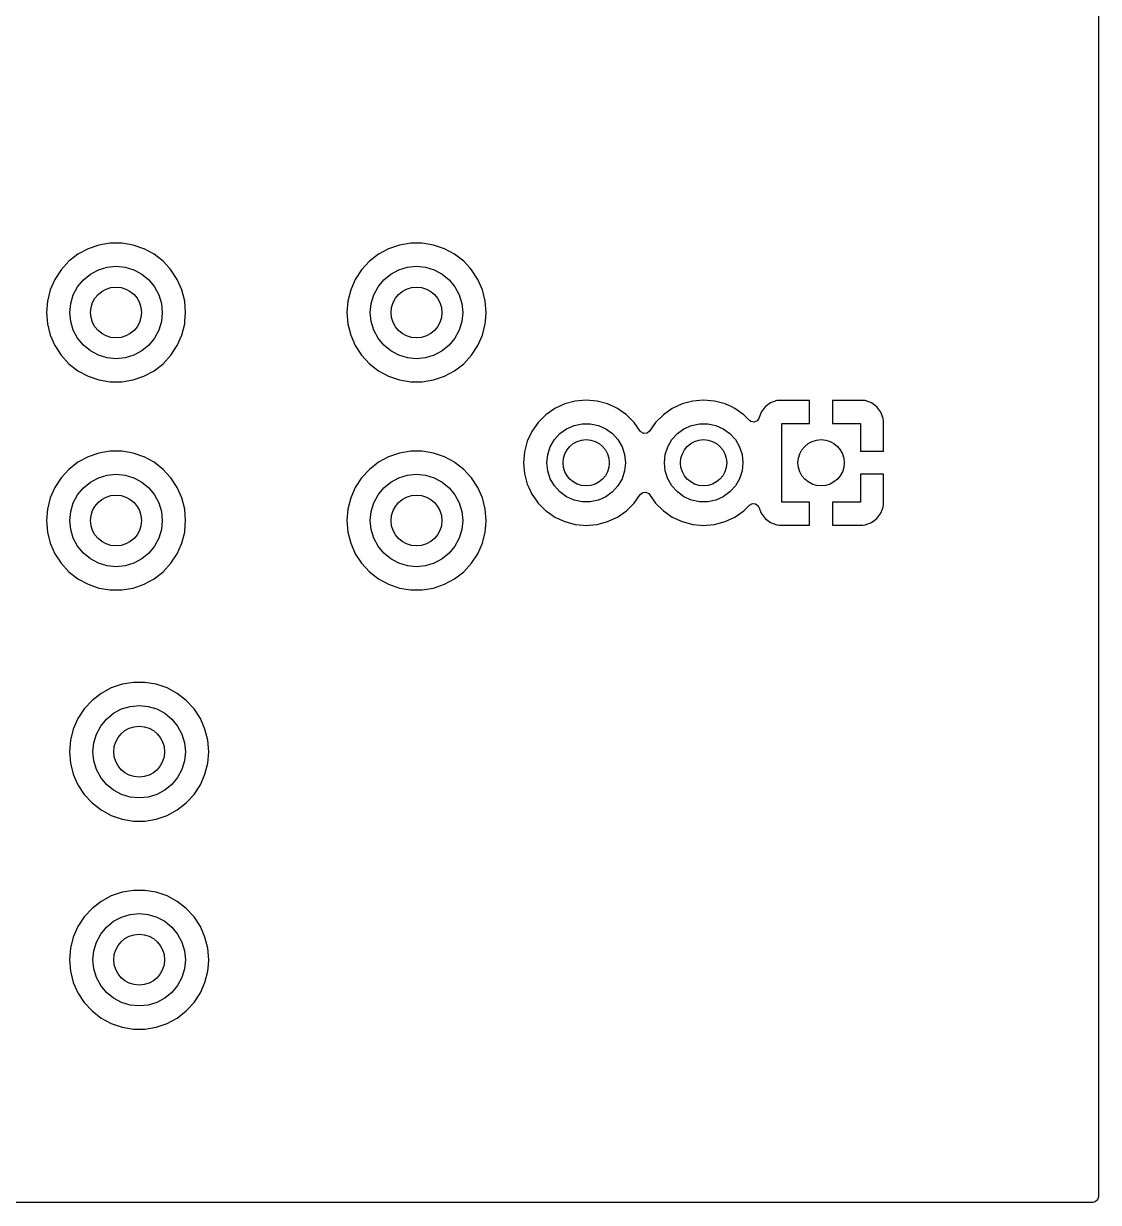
# Model space of a CAD drawing. Extents: x 108 to 154.5, y -126 to -75.
# Drawn here: x 131.25 to 154.5, y -126 to -100.5 of the extents above; entities that cross this region are included whole.
import ezdxf

# ---------------------------------------------------------------- set-up
doc = ezdxf.new("R2010")
doc.units = 0
doc.layers.add('BLACK', color=7, linetype='CONTINUOUS')

msp = doc.modelspace()

# ---------------------------------------------------------------- linework, layer by layer
at = {"layer": 'BLACK', "linetype": 'CONTINUOUS'}
for p, q in [((154.4995, -75.1245), (154.4995, -125.8755)), ((132.880382, -105.290429), (132.645196, -105.371169)), ((133.125664, -105.2495), (132.880382, -105.290429)), ((133.374334, -105.2495), (133.125664, -105.2495)), ((133.619615, -105.290429), (133.374334, -105.2495)), ((133.854801, -105.371169), (133.619615, -105.290429)), ((139.380383, -105.290428), (139.145197, -105.371168)), ((139.625665, -105.249499), (139.380383, -105.290428)), ((139.874335, -105.249499), (139.625665, -105.249499)), ((140.119616, -105.290428), (139.874335, -105.249499)), ((140.354802, -105.371168), (140.119616, -105.290428)), ((132.426492, -105.489524), (132.230256, -105.642261)), ((132.645187, -105.371172), (132.426492, -105.489524)), ((132.645196, -105.371169), (132.645187, -105.371172)), ((133.85481, -105.371172), (133.854801, -105.371169)), ((134.073505, -105.489524), (133.85481, -105.371172)), ((134.073506, -105.489525), (134.073505, -105.489524)), ((134.073508, -105.489526), (134.073506, -105.489525)), ((134.269743, -105.642262), (134.073508, -105.489526)), ((138.926493, -105.489523), (138.730257, -105.64226)), ((139.145188, -105.371171), (138.926493, -105.489523)), ((139.145197, -105.371168), (139.145188, -105.371171)), ((140.354811, -105.371171), (140.354802, -105.371168)), ((140.573506, -105.489523), (140.354811, -105.371171)), ((140.573507, -105.489524), (140.573506, -105.489523)), ((140.573509, -105.489525), (140.573507, -105.489524)), ((140.769744, -105.642261), (140.573509, -105.489525)), ((132.230256, -105.642261), (132.061832, -105.825217)), ((132.867316, -105.82612), (133.054909, -105.769215)), ((133.054909, -105.769215), (133.249999, -105.75)), ((133.249999, -105.75), (133.445089, -105.769215)), ((133.445089, -105.769215), (133.632682, -105.82612)), ((134.408004, -105.792454), (134.269743, -105.642262)), ((134.438165, -105.825217), (134.408004, -105.792454)), ((138.730257, -105.64226), (138.561833, -105.825216)), ((139.367317, -105.826119), (139.55491, -105.769214)), ((139.55491, -105.769214), (139.75, -105.749999)), ((139.75, -105.749999), (139.94509, -105.769214)), ((139.94509, -105.769214), (140.132683, -105.826119)), ((140.908004, -105.792452), (140.769744, -105.642261)), ((140.938166, -105.825216), (140.908004, -105.792452)), ((131.925825, -106.033393), (131.825935, -106.261118)), ((132.061832, -105.825217), (131.925825, -106.033393)), ((132.418529, -106.19443), (132.542892, -106.042893)), ((132.542892, -106.042893), (132.694429, -105.91853)), ((132.694429, -105.91853), (132.867316, -105.82612)), ((133.632682, -105.82612), (133.805569, -105.91853)), ((133.805569, -105.91853), (133.957106, -106.042893)), ((133.957106, -106.042893), (134.081469, -106.19443)), ((134.574172, -106.033393), (134.438165, -105.825217)), ((134.674062, -106.261118), (134.574172, -106.033393)), ((138.425826, -106.033392), (138.325936, -106.261117)), ((138.561833, -105.825216), (138.425826, -106.033392)), ((138.91853, -106.194429), (139.042893, -106.042892)), ((139.042893, -106.042892), (139.19443, -105.918529)), ((139.19443, -105.918529), (139.367317, -105.826119)), ((140.132683, -105.826119), (140.30557, -105.918529)), ((140.30557, -105.918529), (140.457107, -106.042892)), ((140.457107, -106.042892), (140.58147, -106.194429)), ((141.074173, -106.033392), (140.938166, -105.825216)), ((141.174063, -106.261117), (141.074173, -106.033392)), ((131.825935, -106.261118), (131.764891, -106.502175)), ((132.326119, -106.367317), (132.418529, -106.19443)), ((134.081469, -106.19443), (134.173879, -106.367317)), ((134.700473, -106.365412), (134.674062, -106.261118)), ((138.325936, -106.261117), (138.264892, -106.502174)), ((138.82612, -106.367316), (138.91853, -106.194429)), ((140.58147, -106.194429), (140.67388, -106.367316)), ((141.235107, -106.502174), (141.174063, -106.261117)), ((131.764889, -106.502187), (131.744356, -106.749994)), ((131.764891, -106.502175), (131.764889, -106.502187)), ((132.249999, -106.75), (132.269214, -106.55491)), ((132.269214, -106.55491), (132.326119, -106.367317)), ((134.173879, -106.367317), (134.230784, -106.55491)), ((134.230784, -106.55491), (134.249999, -106.75)), ((134.735106, -106.502178), (134.700473, -106.365412)), ((134.735108, -106.502187), (134.735106, -106.502178)), ((134.755642, -106.749993), (134.735108, -106.502187)), ((138.26489, -106.502186), (138.244357, -106.749993)), ((138.264892, -106.502174), (138.26489, -106.502186)), ((138.75, -106.749999), (138.769215, -106.554909)), ((138.769215, -106.554909), (138.82612, -106.367316)), ((140.67388, -106.367316), (140.730785, -106.554909)), ((140.730785, -106.554909), (140.75, -106.749999)), ((141.235109, -106.502186), (141.235107, -106.502174)), ((141.255643, -106.749993), (141.235109, -106.502186)), ((131.744356, -106.749994), (131.744356, -106.750005)), ((131.744356, -106.750005), (131.764889, -106.997812)), ((132.269214, -106.94509), (132.249999, -106.75)), ((134.249999, -106.75), (134.230784, -106.94509)), ((134.740381, -106.934174), (134.755642, -106.750005)), ((134.755642, -106.749994), (134.755642, -106.749993)), ((134.755642, -106.750005), (134.755642, -106.749994)), ((138.244357, -106.749993), (138.244357, -106.750004)), ((138.244357, -106.750004), (138.26489, -106.997811)), ((138.769215, -106.945089), (138.75, -106.749999)), ((140.75, -106.749999), (140.730785, -106.945089)), ((141.240382, -106.934174), (141.255643, -106.750004)), ((141.255643, -106.750004), (141.255643, -106.749993)), ((131.764889, -106.997812), (131.764891, -106.997824)), ((131.764891, -106.997824), (131.825935, -107.238881)), ((132.326119, -107.132683), (132.269214, -106.94509)), ((134.230784, -106.94509), (134.173879, -107.132683)), ((134.674062, -107.238881), (134.735107, -106.997821)), ((134.735107, -106.997821), (134.740381, -106.934174)), ((138.26489, -106.997811), (138.264892, -106.997823)), ((138.264892, -106.997823), (138.325936, -107.23888)), ((138.82612, -107.132682), (138.769215, -106.945089)), ((140.730785, -106.945089), (140.67388, -107.132682)), ((141.174063, -107.23888), (141.235108, -106.99782)), ((141.235108, -106.99782), (141.240382, -106.934174)), ((131.825935, -107.238881), (131.925825, -107.466606)), ((132.418529, -107.30557), (132.326119, -107.132683)), ((132.542892, -107.457107), (132.418529, -107.30557)), ((134.081469, -107.30557), (133.957106, -107.457107)), ((134.173879, -107.132683), (134.081469, -107.30557)), ((134.574172, -107.466607), (134.674062, -107.238881)), ((138.325936, -107.23888), (138.425826, -107.466605)), ((138.91853, -107.305569), (138.82612, -107.132682)), ((139.042893, -107.457106), (138.91853, -107.305569)), ((140.58147, -107.305569), (140.457107, -107.457106)), ((140.67388, -107.132682), (140.58147, -107.305569)), ((141.074173, -107.466606), (141.174063, -107.23888)), ((131.925825, -107.466606), (132.061832, -107.674782)), ((132.694429, -107.58147), (132.542892, -107.457107)), ((132.867316, -107.67388), (132.694429, -107.58147)), ((133.805569, -107.58147), (133.632682, -107.67388)), ((133.957106, -107.457107), (133.805569, -107.58147)), ((134.438163, -107.674785), (134.574172, -107.466607)), ((138.425826, -107.466605), (138.561833, -107.674781)), ((139.19443, -107.581469), (139.042893, -107.457106)), ((139.367317, -107.673879), (139.19443, -107.581469)), ((140.30557, -107.581469), (140.132683, -107.673879)), ((140.457107, -107.457106), (140.30557, -107.581469)), ((140.938164, -107.674784), (141.074173, -107.466606)), ((132.061832, -107.674782), (132.061834, -107.674784)), ((132.061834, -107.674784), (132.061835, -107.674785)), ((132.061835, -107.674785), (132.230255, -107.857738)), ((132.230255, -107.857738), (132.42649, -108.010474)), ((133.054909, -107.730785), (132.867316, -107.67388)), ((133.249999, -107.75), (133.054909, -107.730785)), ((133.445089, -107.730785), (133.249999, -107.75)), ((133.632682, -107.67388), (133.445089, -107.730785)), ((134.073508, -108.010474), (134.269743, -107.857738)), ((134.269743, -107.857738), (134.438163, -107.674785)), ((138.561833, -107.674781), (138.561836, -107.674784)), ((138.561836, -107.674784), (138.730256, -107.857737)), ((138.730256, -107.857737), (138.926491, -108.010473)), ((139.55491, -107.730784), (139.367317, -107.673879)), ((139.75, -107.749999), (139.55491, -107.730784)), ((139.94509, -107.730784), (139.75, -107.749999)), ((140.132683, -107.673879), (139.94509, -107.730784)), ((140.573509, -108.010473), (140.769744, -107.857737)), ((140.769744, -107.857737), (140.938164, -107.674784)), ((132.42649, -108.010474), (132.645189, -108.128828)), ((133.854809, -108.128828), (134.073508, -108.010474)), ((138.926491, -108.010473), (139.14519, -108.128827)), ((140.35481, -108.128827), (140.573509, -108.010473)), ((132.645189, -108.128828), (132.880385, -108.209571)), ((132.880385, -108.209571), (133.125664, -108.2505)), ((133.125664, -108.2505), (133.374334, -108.2505)), ((133.374334, -108.2505), (133.619613, -108.209571)), ((133.619613, -108.209571), (133.854809, -108.128828)), ((139.14519, -108.128827), (139.380386, -108.20957)), ((139.380386, -108.20957), (139.625665, -108.250499)), ((139.625665, -108.250499), (139.874335, -108.250499)), ((139.874335, -108.250499), (140.119614, -108.20957)), ((140.119614, -108.20957), (140.35481, -108.128827)), ((142.74217, -108.825965), (142.548598, -108.961505)), ((142.742172, -108.825964), (142.74217, -108.825965)), ((142.956336, -108.726098), (142.742172, -108.825964)), ((142.956345, -108.726094), (142.956336, -108.726098)), ((143.184587, -108.664938), (142.956345, -108.726094)), ((143.184597, -108.664936), (143.184587, -108.664938)), ((143.42, -108.644341), (143.184597, -108.664936)), ((143.420002, -108.644341), (143.42, -108.644341)), ((143.655404, -108.664936), (143.420002, -108.644341)), ((143.655414, -108.664938), (143.655404, -108.664936)), ((143.883656, -108.726094), (143.655414, -108.664938)), ((143.88366, -108.726096), (143.883656, -108.726094)), ((143.883664, -108.726097), (143.88366, -108.726096)), ((144.026728, -108.792809), (143.883664, -108.726097)), ((144.097831, -108.825965), (144.026728, -108.792809)), ((144.097835, -108.825967), (144.097831, -108.825965)), ((144.291396, -108.961501), (144.097835, -108.825967)), ((145.282169, -108.825965), (145.088597, -108.961505)), ((145.282171, -108.825964), (145.282169, -108.825965)), ((145.496335, -108.726098), (145.282171, -108.825964)), ((145.496344, -108.726094), (145.496335, -108.726098)), ((145.724586, -108.664938), (145.496344, -108.726094)), ((145.724596, -108.664936), (145.724586, -108.664938)), ((145.959999, -108.644341), (145.724596, -108.664936)), ((145.960001, -108.644341), (145.959999, -108.644341)), ((146.195403, -108.664936), (145.960001, -108.644341)), ((146.195413, -108.664938), (146.195403, -108.664936)), ((146.423655, -108.726094), (146.195413, -108.664938)), ((146.423659, -108.726096), (146.423655, -108.726094)), ((146.423663, -108.726097), (146.423659, -108.726096)), ((146.566727, -108.792809), (146.423663, -108.726097)), ((146.63783, -108.825965), (146.566727, -108.792809)), ((146.637834, -108.825967), (146.63783, -108.825965)), ((146.831396, -108.961501), (146.637834, -108.825967)), ((147.292809, -108.792812), (147.206649, -108.907906)), ((147.292812, -108.792809), (147.292809, -108.792812)), ((147.407906, -108.706649), (147.292812, -108.792809)), ((147.407913, -108.706645), (147.407906, -108.706649)), ((147.54262, -108.656403), (147.407913, -108.706645)), ((147.542627, -108.656401), (147.54262, -108.656403)), ((147.602155, -108.65), (147.542627, -108.656401)), ((148.25, -108.65), (147.602155, -108.65)), ((148.25, -109.15), (148.25, -108.65)), ((149.397844, -108.65), (148.75, -108.65)), ((148.75, -108.65), (148.75, -109.15)), ((149.457372, -108.656401), (149.397844, -108.65)), ((149.457379, -108.656403), (149.457372, -108.656401)), ((149.592086, -108.706645), (149.457379, -108.656403)), ((149.592093, -108.706649), (149.592086, -108.706645)), ((149.707187, -108.792809), (149.592093, -108.706649)), ((149.70719, -108.792812), (149.707187, -108.792809)), ((149.79335, -108.907906), (149.70719, -108.792812)), ((142.381506, -109.128597), (142.245966, -109.322169)), ((142.548598, -108.961505), (142.381506, -109.128597)), ((144.291403, -108.961506), (144.291396, -108.961501)), ((144.458495, -109.128597), (144.291403, -108.961506)), ((144.588425, -109.314157), (144.458495, -109.128597)), ((144.921508, -109.128594), (144.791575, -109.314158)), ((145.088597, -108.961505), (144.921508, -109.128594)), ((146.831397, -108.961502), (146.831396, -108.961501)), ((146.831401, -108.961505), (146.831397, -108.961502)), ((146.909366, -109.03947), (146.831401, -108.961505)), ((146.953715, -109.083819), (146.909366, -109.03947)), ((146.981969, -109.104969), (146.953715, -109.083819)), ((147.050242, -109.119821), (146.981969, -109.104969)), ((147.115707, -109.095404), (147.050242, -109.119821)), ((147.157578, -109.03947), (147.115707, -109.095404)), ((147.206645, -108.907913), (147.157578, -109.03947)), ((147.206649, -108.907906), (147.206645, -108.907913)), ((149.793354, -108.907913), (149.79335, -108.907906)), ((149.843596, -109.04262), (149.793354, -108.907913)), ((149.843598, -109.042627), (149.843596, -109.04262)), ((149.849999, -109.102155), (149.843598, -109.042627)), ((149.85, -109.102172), (149.849999, -109.102155)), ((149.85, -109.75), (149.85, -109.102172)), ((142.245965, -109.322171), (142.146099, -109.536335)), ((142.245966, -109.322169), (142.245965, -109.322171)), ((142.732337, -109.500383), (142.85124, -109.368327)), ((142.85124, -109.368327), (142.995001, -109.263878)), ((142.995001, -109.263878), (143.157337, -109.191602)), ((143.157337, -109.191602), (143.331152, -109.154656)), ((143.331152, -109.154656), (143.50885, -109.154656)), ((143.50885, -109.154656), (143.682665, -109.191602)), ((143.682665, -109.191602), (143.845001, -109.263878)), ((143.845001, -109.263878), (143.988762, -109.368327)), ((143.988762, -109.368327), (144.107665, -109.500383)), ((144.605145, -109.333453), (144.588425, -109.314157)), ((144.667499, -109.364975), (144.605145, -109.333453)), ((144.736998, -109.357782), (144.667499, -109.364975)), ((144.791575, -109.314158), (144.736998, -109.357782)), ((145.272336, -109.500383), (145.391239, -109.368327)), ((145.391239, -109.368327), (145.535, -109.263878)), ((145.535, -109.263878), (145.697336, -109.191602)), ((145.697336, -109.191602), (145.871151, -109.154656)), ((145.871151, -109.154656), (146.048849, -109.154656)), ((146.048849, -109.154656), (146.222664, -109.191602)), ((146.222664, -109.191602), (146.385, -109.263878)), ((146.385, -109.263878), (146.528761, -109.368327)), ((146.528761, -109.368327), (146.647664, -109.500383)), ((147.65, -110.85), (147.65, -109.15)), ((147.65, -109.15), (148.25, -109.15)), ((148.75, -109.15), (149.35, -109.15)), ((149.35, -109.15), (149.35, -109.75)), ((142.146095, -109.536344), (142.084939, -109.764586)), ((142.146099, -109.536335), (142.146095, -109.536344)), ((142.643487, -109.654274), (142.732337, -109.500383)), ((144.107665, -109.500383), (144.196515, -109.654274)), ((145.183486, -109.654274), (145.272336, -109.500383)), ((146.647664, -109.500383), (146.736514, -109.654274)), ((132.645188, -109.871172), (132.426493, -109.989524)), ((132.645197, -109.871169), (132.645188, -109.871172)), ((132.880383, -109.790429), (132.645197, -109.871169)), ((133.125665, -109.7495), (132.880383, -109.790429)), ((133.374335, -109.7495), (133.125665, -109.7495)), ((133.619616, -109.790429), (133.374335, -109.7495)), ((133.854802, -109.871169), (133.619616, -109.790429)), ((133.854811, -109.871172), (133.854802, -109.871169)), ((134.073506, -109.989524), (133.854811, -109.871172)), ((139.145188, -109.871172), (138.926493, -109.989524)), ((139.145197, -109.871169), (139.145188, -109.871172)), ((139.380383, -109.790429), (139.145197, -109.871169)), ((139.625665, -109.7495), (139.380383, -109.790429)), ((139.874335, -109.7495), (139.625665, -109.7495)), ((140.119616, -109.790429), (139.874335, -109.7495)), ((140.354802, -109.871169), (140.119616, -109.790429)), ((140.354811, -109.871172), (140.354802, -109.871169)), ((140.573506, -109.989524), (140.354811, -109.871172)), ((142.084937, -109.764596), (142.064342, -109.999999)), ((142.084939, -109.764586), (142.084937, -109.764596)), ((142.570001, -110), (142.588576, -109.823275)), ((142.588576, -109.823275), (142.643487, -109.654274)), ((144.196515, -109.654274), (144.251426, -109.823275)), ((144.251426, -109.823275), (144.270001, -110)), ((145.11, -110), (145.128575, -109.823275)), ((145.128575, -109.823275), (145.183486, -109.654274)), ((146.736514, -109.654274), (146.791425, -109.823275)), ((146.791425, -109.823275), (146.81, -110)), ((149.35, -109.75), (149.85, -109.75)), ((132.230257, -110.142261), (132.061833, -110.325217)), ((132.426493, -109.989524), (132.230257, -110.142261)), ((134.073507, -109.989525), (134.073506, -109.989524)), ((134.073509, -109.989526), (134.073507, -109.989525)), ((134.269744, -110.142262), (134.073509, -109.989526)), ((134.416557, -110.301744), (134.269744, -110.142262)), ((138.730257, -110.142261), (138.561833, -110.325217)), ((138.926493, -109.989524), (138.730257, -110.142261)), ((140.573507, -109.989525), (140.573506, -109.989524)), ((140.573509, -109.989526), (140.573507, -109.989525)), ((140.586965, -109.999999), (140.573509, -109.989526)), ((140.769744, -110.142262), (140.586965, -109.999999)), ((140.916557, -110.301744), (140.769744, -110.142262)), ((142.064342, -109.999999), (142.064342, -110)), ((142.064342, -110), (142.084937, -110.235403)), ((142.588576, -110.176725), (142.570001, -110)), ((144.270001, -110), (144.251426, -110.176725)), ((145.128575, -110.176725), (145.11, -110)), ((146.81, -110), (146.791425, -110.176725)), ((132.061833, -110.325217), (131.925826, -110.533393)), ((132.69443, -110.41853), (132.867317, -110.32612)), ((132.867317, -110.32612), (133.05491, -110.269215)), ((133.05491, -110.269215), (133.25, -110.25)), ((133.25, -110.25), (133.44509, -110.269215)), ((133.44509, -110.269215), (133.632683, -110.32612)), ((133.632683, -110.32612), (133.80557, -110.41853)), ((134.438166, -110.325217), (134.416557, -110.301744)), ((134.574173, -110.533393), (134.438166, -110.325217)), ((138.561833, -110.325217), (138.425826, -110.533393)), ((139.19443, -110.41853), (139.367317, -110.32612)), ((139.367317, -110.32612), (139.55491, -110.269215)), ((139.55491, -110.269215), (139.75, -110.25)), ((139.75, -110.25), (139.94509, -110.269215)), ((139.94509, -110.269215), (140.132683, -110.32612)), ((140.132683, -110.32612), (140.30557, -110.41853)), ((140.938166, -110.325217), (140.916557, -110.301744)), ((141.074173, -110.533393), (140.938166, -110.325217)), ((142.084937, -110.235403), (142.084939, -110.235413)), ((142.084939, -110.235413), (142.146095, -110.463655)), ((142.643487, -110.345726), (142.588576, -110.176725)), ((142.732337, -110.499617), (142.643487, -110.345726)), ((144.196515, -110.345726), (144.107665, -110.499617)), ((144.251426, -110.176725), (144.196515, -110.345726)), ((145.183486, -110.345726), (145.128575, -110.176725)), ((145.272336, -110.499617), (145.183486, -110.345726)), ((146.736514, -110.345726), (146.647664, -110.499617)), ((146.791425, -110.176725), (146.736514, -110.345726)), ((149.85, -110.25), (149.35, -110.25)), ((149.35, -110.25), (149.35, -110.85)), ((149.85, -110.897827), (149.85, -110.25)), ((131.925826, -110.533393), (131.825936, -110.761118)), ((132.41853, -110.69443), (132.542893, -110.542893)), ((132.542893, -110.542893), (132.69443, -110.41853)), ((133.80557, -110.41853), (133.957107, -110.542893)), ((133.957107, -110.542893), (134.08147, -110.69443)), ((134.674063, -110.761118), (134.574173, -110.533393)), ((138.425826, -110.533393), (138.325936, -110.761118)), ((138.91853, -110.69443), (139.042893, -110.542893)), ((139.042893, -110.542893), (139.19443, -110.41853)), ((140.30557, -110.41853), (140.457107, -110.542893)), ((140.457107, -110.542893), (140.58147, -110.69443)), ((141.174063, -110.761118), (141.074173, -110.533393)), ((142.146095, -110.463655), (142.146097, -110.463659)), ((142.146097, -110.463659), (142.146098, -110.463663)), ((142.146098, -110.463663), (142.178614, -110.533393)), ((142.178614, -110.533393), (142.245966, -110.67783)), ((142.85124, -110.631673), (142.732337, -110.499617)), ((142.995001, -110.736122), (142.85124, -110.631673)), ((143.988762, -110.631673), (143.845001, -110.736122)), ((144.107665, -110.499617), (143.988762, -110.631673)), ((144.588425, -110.685842), (144.643002, -110.642218)), ((144.643002, -110.642218), (144.7125, -110.635024)), ((144.7125, -110.635024), (144.774855, -110.666547)), ((144.774855, -110.666547), (144.791575, -110.685842)), ((145.391239, -110.631673), (145.272336, -110.499617)), ((145.535, -110.736122), (145.391239, -110.631673)), ((146.528761, -110.631673), (146.385, -110.736122)), ((146.647664, -110.499617), (146.528761, -110.631673)), ((131.825936, -110.761118), (131.764892, -111.002175)), ((132.269215, -111.05491), (132.32612, -110.867317)), ((132.32612, -110.867317), (132.41853, -110.69443)), ((134.08147, -110.69443), (134.17388, -110.867317)), ((134.17388, -110.867317), (134.230785, -111.05491)), ((134.735107, -111.002175), (134.674063, -110.761118)), ((138.325936, -110.761118), (138.264892, -111.002175)), ((138.769215, -111.05491), (138.82612, -110.867317)), ((138.82612, -110.867317), (138.91853, -110.69443)), ((140.58147, -110.69443), (140.67388, -110.867317)), ((140.67388, -110.867317), (140.730785, -111.05491)), ((141.235107, -111.002175), (141.174063, -110.761118)), ((142.245966, -110.67783), (142.245968, -110.677834)), ((142.245968, -110.677834), (142.354282, -110.832521)), ((142.354282, -110.832521), (142.381506, -110.871401)), ((142.381506, -110.871401), (142.5486, -111.038495)), ((143.157337, -110.808398), (142.995001, -110.736122)), ((143.331152, -110.845344), (143.157337, -110.808398)), ((143.50885, -110.845344), (143.331152, -110.845344)), ((143.682665, -110.808398), (143.50885, -110.845344)), ((143.845001, -110.736122), (143.682665, -110.808398)), ((144.291402, -111.038495), (144.458496, -110.871401)), ((144.458496, -110.871401), (144.588425, -110.685842)), ((144.791575, -110.685842), (144.921505, -110.871401)), ((144.921505, -110.871401), (145.088599, -111.038495)), ((145.697336, -110.808398), (145.535, -110.736122)), ((145.871151, -110.845344), (145.697336, -110.808398)), ((146.048849, -110.845344), (145.871151, -110.845344)), ((146.222664, -110.808398), (146.048849, -110.845344)), ((146.385, -110.736122), (146.222664, -110.808398)), ((146.831401, -111.038495), (146.953717, -110.916178)), ((146.953717, -110.916178), (147.015036, -110.882696)), ((147.015036, -110.882696), (147.084728, -110.88768)), ((147.084728, -110.88768), (147.140662, -110.929551)), ((148.25, -110.85), (147.65, -110.85)), ((148.25, -111.35), (148.25, -110.85)), ((149.35, -110.85), (148.75, -110.85)), ((148.75, -110.85), (148.75, -111.35)), ((149.843598, -110.957372), (149.849999, -110.897844)), ((149.849999, -110.897844), (149.85, -110.897827)), ((131.76489, -111.002187), (131.744357, -111.249994)), ((131.764892, -111.002175), (131.76489, -111.002187)), ((132.25, -111.25), (132.269215, -111.05491)), ((134.230785, -111.05491), (134.25, -111.25)), ((134.735109, -111.002187), (134.735107, -111.002175)), ((134.755643, -111.249994), (134.735109, -111.002187)), ((138.26489, -111.002187), (138.244357, -111.249994)), ((138.264892, -111.002175), (138.26489, -111.002187)), ((138.75, -111.25), (138.769215, -111.05491)), ((140.730785, -111.05491), (140.75, -111.25)), ((141.235109, -111.002187), (141.235107, -111.002175)), ((141.255643, -111.249994), (141.235109, -111.002187)), ((142.5486, -111.038495), (142.625136, -111.092086)), ((142.625136, -111.092086), (142.742166, -111.174032)), ((142.742166, -111.174032), (142.742168, -111.174033)), ((142.742168, -111.174033), (142.742171, -111.174035)), ((142.742171, -111.174035), (142.956338, -111.273903)), ((143.883664, -111.273903), (144.097831, -111.174035)), ((144.097831, -111.174035), (144.291402, -111.038495)), ((145.088599, -111.038495), (145.165135, -111.092086)), ((145.165135, -111.092086), (145.282165, -111.174032)), ((145.282165, -111.174032), (145.282167, -111.174033)), ((145.282167, -111.174033), (145.28217, -111.174035)), ((145.28217, -111.174035), (145.496337, -111.273903)), ((146.423663, -111.273903), (146.63783, -111.174035)), ((146.63783, -111.174035), (146.831401, -111.038495)), ((147.140662, -110.929551), (147.157577, -110.960528)), ((147.157577, -110.960528), (147.206646, -111.092088)), ((147.206646, -111.092088), (147.206649, -111.092093)), ((147.206649, -111.092093), (147.292809, -111.207187)), ((149.70719, -111.207187), (149.79335, -111.092093)), ((149.79335, -111.092093), (149.793354, -111.092086)), ((149.793354, -111.092086), (149.843596, -110.957379)), ((149.843596, -110.957379), (149.843598, -110.957372)), ((131.744357, -111.249994), (131.744357, -111.250005)), ((131.744357, -111.250005), (131.76489, -111.497812)), ((132.269215, -111.44509), (132.25, -111.25)), ((134.25, -111.25), (134.230785, -111.44509)), ((134.735108, -111.497821), (134.747357, -111.349999)), ((134.747357, -111.349999), (134.755643, -111.250005)), ((134.755643, -111.250005), (134.755643, -111.249994)), ((138.244357, -111.249994), (138.244357, -111.250005)), ((138.244357, -111.250005), (138.26489, -111.497812)), ((138.769215, -111.44509), (138.75, -111.25)), ((140.75, -111.25), (140.730785, -111.44509)), ((141.235108, -111.497821), (141.247357, -111.349999)), ((141.247357, -111.349999), (141.255643, -111.250005)), ((141.255643, -111.250005), (141.255643, -111.249994)), ((142.956338, -111.273903), (143.184593, -111.335063)), ((143.184593, -111.335063), (143.35532, -111.35)), ((143.35532, -111.35), (143.42, -111.355659)), ((143.42, -111.355659), (143.420001, -111.355659)), ((143.420001, -111.355659), (143.420002, -111.355659)), ((143.420002, -111.355659), (143.484682, -111.35)), ((143.484682, -111.35), (143.655409, -111.335063)), ((143.655409, -111.335063), (143.883664, -111.273903)), ((145.496337, -111.273903), (145.724592, -111.335063)), ((145.724592, -111.335063), (145.895319, -111.35)), ((145.895319, -111.35), (145.959999, -111.355659)), ((145.959999, -111.355659), (145.96, -111.355659)), ((145.96, -111.355659), (145.960001, -111.355659)), ((145.960001, -111.355659), (146.024681, -111.35)), ((146.024681, -111.35), (146.195408, -111.335063)), ((146.195408, -111.335063), (146.423663, -111.273903)), ((147.292809, -111.207187), (147.292812, -111.20719)), ((147.292812, -111.20719), (147.407906, -111.29335)), ((147.407906, -111.29335), (147.407913, -111.293354)), ((147.407913, -111.293354), (147.54262, -111.343596)), ((147.54262, -111.343596), (147.542627, -111.343598)), ((147.542627, -111.343598), (147.602155, -111.349999)), ((147.602155, -111.349999), (147.602172, -111.35)), ((147.602172, -111.35), (148.25, -111.35)), ((148.75, -111.35), (149.397828, -111.35)), ((149.397828, -111.35), (149.397844, -111.349999)), ((149.397844, -111.349999), (149.457372, -111.343598)), ((149.457372, -111.343598), (149.457379, -111.343596)), ((149.457379, -111.343596), (149.592086, -111.293354)), ((149.592086, -111.293354), (149.592093, -111.29335)), ((149.592093, -111.29335), (149.707187, -111.20719)), ((149.707187, -111.20719), (149.70719, -111.207187)), ((131.76489, -111.497812), (131.764892, -111.497824)), ((131.764892, -111.497824), (131.825936, -111.738881)), ((132.32612, -111.632683), (132.269215, -111.44509)), ((132.41853, -111.80557), (132.32612, -111.632683)), ((134.17388, -111.632683), (134.08147, -111.80557)), ((134.230785, -111.44509), (134.17388, -111.632683)), ((134.674063, -111.738881), (134.735108, -111.497821)), ((138.26489, -111.497812), (138.264892, -111.497824)), ((138.264892, -111.497824), (138.325936, -111.738881)), ((138.82612, -111.632683), (138.769215, -111.44509)), ((138.91853, -111.80557), (138.82612, -111.632683)), ((140.67388, -111.632683), (140.58147, -111.80557)), ((140.730785, -111.44509), (140.67388, -111.632683)), ((141.174063, -111.738881), (141.235108, -111.497821)), ((131.825936, -111.738881), (131.925826, -111.966606)), ((132.542893, -111.957107), (132.41853, -111.80557)), ((134.08147, -111.80557), (133.957107, -111.957107)), ((134.574173, -111.966607), (134.674063, -111.738881)), ((138.325936, -111.738881), (138.425826, -111.966606)), ((139.042893, -111.957107), (138.91853, -111.80557)), ((140.58147, -111.80557), (140.457107, -111.957107)), ((141.074173, -111.966607), (141.174063, -111.738881)), ((131.925826, -111.966606), (132.061833, -112.174782)), ((132.061833, -112.174782), (132.061836, -112.174785)), ((132.061836, -112.174785), (132.230256, -112.357738)), ((132.69443, -112.08147), (132.542893, -111.957107)), ((132.867317, -112.17388), (132.69443, -112.08147)), ((133.05491, -112.230785), (132.867317, -112.17388)), ((133.632683, -112.17388), (133.44509, -112.230785)), ((133.80557, -112.08147), (133.632683, -112.17388)), ((133.957107, -111.957107), (133.80557, -112.08147)), ((134.269744, -112.357738), (134.438164, -112.174785)), ((134.438164, -112.174785), (134.574173, -111.966607)), ((138.425826, -111.966606), (138.561833, -112.174782)), ((138.561833, -112.174782), (138.561836, -112.174785)), ((138.561836, -112.174785), (138.730256, -112.357738)), ((139.19443, -112.08147), (139.042893, -111.957107)), ((139.367317, -112.17388), (139.19443, -112.08147)), ((139.55491, -112.230785), (139.367317, -112.17388)), ((140.132683, -112.17388), (139.94509, -112.230785)), ((140.30557, -112.08147), (140.132683, -112.17388)), ((140.457107, -111.957107), (140.30557, -112.08147)), ((140.769744, -112.357738), (140.938164, -112.174785)), ((140.938164, -112.174785), (141.074173, -111.966607)), ((132.230256, -112.357738), (132.426491, -112.510474)), ((133.25, -112.25), (133.05491, -112.230785)), ((133.44509, -112.230785), (133.25, -112.25)), ((134.073509, -112.510474), (134.269744, -112.357738)), ((138.730256, -112.357738), (138.926491, -112.510474)), ((139.75, -112.25), (139.55491, -112.230785)), ((139.94509, -112.230785), (139.75, -112.25)), ((140.573509, -112.510474), (140.769744, -112.357738)), ((132.426491, -112.510474), (132.64519, -112.628828)), ((132.64519, -112.628828), (132.880386, -112.709571)), ((133.619614, -112.709571), (133.85481, -112.628828)), ((133.85481, -112.628828), (134.073509, -112.510474)), ((138.926491, -112.510474), (139.14519, -112.628828)), ((139.14519, -112.628828), (139.380386, -112.709571)), ((140.119614, -112.709571), (140.35481, -112.628828)), ((140.35481, -112.628828), (140.573509, -112.510474)), ((132.880386, -112.709571), (133.125665, -112.7505)), ((133.125665, -112.7505), (133.374335, -112.7505)), ((133.374335, -112.7505), (133.619614, -112.709571)), ((139.380386, -112.709571), (139.625665, -112.7505)), ((139.625665, -112.7505), (139.874335, -112.7505)), ((139.874335, -112.7505), (140.119614, -112.709571)), ((132.926493, -114.989523), (132.730257, -115.14226)), ((133.145188, -114.871171), (132.926493, -114.989523)), ((133.145197, -114.871168), (133.145188, -114.871171)), ((133.380383, -114.790428), (133.145197, -114.871168)), ((133.625665, -114.749499), (133.380383, -114.790428)), ((133.874335, -114.749499), (133.625665, -114.749499)), ((134.119616, -114.790428), (133.874335, -114.749499)), ((134.354802, -114.871168), (134.119616, -114.790428)), ((134.354811, -114.871171), (134.354802, -114.871168)), ((134.573506, -114.989523), (134.354811, -114.871171)), ((134.573507, -114.989524), (134.573506, -114.989523)), ((134.573509, -114.989525), (134.573507, -114.989524)), ((134.769744, -115.142261), (134.573509, -114.989525)), ((132.730257, -115.14226), (132.561833, -115.325216)), ((133.55491, -115.269214), (133.75, -115.249999)), ((133.75, -115.249999), (133.94509, -115.269214)), ((134.916557, -115.301743), (134.769744, -115.142261)), ((132.561833, -115.325216), (132.425826, -115.533392)), ((133.042893, -115.542892), (133.19443, -115.418529)), ((133.19443, -115.418529), (133.367317, -115.326119)), ((133.367317, -115.326119), (133.55491, -115.269214)), ((133.94509, -115.269214), (134.132683, -115.326119)), ((134.132683, -115.326119), (134.30557, -115.418529)), ((134.30557, -115.418529), (134.457107, -115.542892)), ((134.938166, -115.325216), (134.916557, -115.301743)), ((135.074173, -115.533392), (134.938166, -115.325216)), ((132.325936, -115.761117), (132.264892, -116.002174)), ((132.425826, -115.533392), (132.325936, -115.761117)), ((132.82612, -115.867316), (132.91853, -115.694429)), ((132.91853, -115.694429), (133.042893, -115.542892)), ((134.457107, -115.542892), (134.58147, -115.694429)), ((134.58147, -115.694429), (134.67388, -115.867316)), ((135.174063, -115.761117), (135.074173, -115.533392)), ((135.235107, -116.002174), (135.174063, -115.761117)), ((132.26489, -116.002186), (132.244357, -116.249993)), ((132.264892, -116.002174), (132.26489, -116.002186)), ((132.769215, -116.054909), (132.82612, -115.867316)), ((134.67388, -115.867316), (134.730785, -116.054909)), ((135.235108, -116.002178), (135.235107, -116.002174)), ((135.255643, -116.249999), (135.235108, -116.002178)), ((132.244357, -116.249993), (132.244357, -116.250004)), ((132.244357, -116.250004), (132.26489, -116.497811)), ((132.75, -116.249999), (132.769215, -116.054909)), ((132.769215, -116.445089), (132.75, -116.249999)), ((134.730785, -116.054909), (134.75, -116.249999)), ((134.75, -116.249999), (134.730785, -116.445089)), ((135.235108, -116.49782), (135.255643, -116.249999)), ((132.26489, -116.497811), (132.264892, -116.497823)), ((132.264892, -116.497823), (132.325936, -116.73888)), ((132.82612, -116.632682), (132.769215, -116.445089)), ((134.730785, -116.445089), (134.67388, -116.632682)), ((135.174063, -116.73888), (135.235108, -116.49782)), ((132.325936, -116.73888), (132.425826, -116.966605)), ((132.91853, -116.805569), (132.82612, -116.632682)), ((134.67388, -116.632682), (134.58147, -116.805569)), ((135.074173, -116.966606), (135.174063, -116.73888)), ((132.425826, -116.966605), (132.561833, -117.174781)), ((133.042893, -116.957106), (132.91853, -116.805569)), ((133.19443, -117.081469), (133.042893, -116.957106)), ((134.457107, -116.957106), (134.30557, -117.081469)), ((134.58147, -116.805569), (134.457107, -116.957106)), ((134.938164, -117.174784), (135.074173, -116.966606)), ((132.561833, -117.174781), (132.561836, -117.174784)), ((132.561836, -117.174784), (132.730256, -117.357737)), ((133.367317, -117.173879), (133.19443, -117.081469)), ((133.55491, -117.230784), (133.367317, -117.173879)), ((133.75, -117.249999), (133.55491, -117.230784)), ((133.94509, -117.230784), (133.75, -117.249999)), ((134.132683, -117.173879), (133.94509, -117.230784)), ((134.30557, -117.081469), (134.132683, -117.173879)), ((134.769744, -117.357737), (134.938164, -117.174784)), ((132.730256, -117.357737), (132.926491, -117.510473)), ((132.926491, -117.510473), (133.14519, -117.628827)), ((134.35481, -117.628827), (134.573509, -117.510473)), ((134.573509, -117.510473), (134.769744, -117.357737)), ((133.14519, -117.628827), (133.380386, -117.70957)), ((133.380386, -117.70957), (133.625665, -117.750499)), ((133.625665, -117.750499), (133.874335, -117.750499)), ((133.874335, -117.750499), (134.119614, -117.70957)), ((134.119614, -117.70957), (134.35481, -117.628827)), ((133.380383, -119.290429), (133.145197, -119.371169)), ((133.625665, -119.2495), (133.380383, -119.290429)), ((133.874335, -119.2495), (133.625665, -119.2495)), ((134.119616, -119.290429), (133.874335, -119.2495)), ((134.354802, -119.371169), (134.119616, -119.290429)), ((132.926493, -119.489524), (132.730257, -119.642261)), ((133.145188, -119.371172), (132.926493, -119.489524)), ((133.145197, -119.371169), (133.145188, -119.371172)), ((134.354811, -119.371172), (134.354802, -119.371169)), ((134.573506, -119.489524), (134.354811, -119.371172)), ((134.573507, -119.489525), (134.573506, -119.489524)), ((134.573509, -119.489526), (134.573507, -119.489525)), ((134.769744, -119.642262), (134.573509, -119.489526)), ((132.561833, -119.825217), (132.425826, -120.033393)), ((132.730257, -119.642261), (132.561833, -119.825217)), ((133.19443, -119.91853), (133.367317, -119.82612)), ((133.367317, -119.82612), (133.55491, -119.769215)), ((133.55491, -119.769215), (133.75, -119.75)), ((133.75, -119.75), (133.94509, -119.769215)), ((133.94509, -119.769215), (134.132683, -119.82612)), ((134.132683, -119.82612), (134.30557, -119.91853)), ((134.916557, -119.801744), (134.769744, -119.642262)), ((134.938166, -119.825217), (134.916557, -119.801744)), ((135.074173, -120.033393), (134.938166, -119.825217)), ((132.425826, -120.033393), (132.325936, -120.261118)), ((132.91853, -120.19443), (133.042893, -120.042893)), ((133.042893, -120.042893), (133.19443, -119.91853)), ((134.30557, -119.91853), (134.457107, -120.042893)), ((134.457107, -120.042893), (134.58147, -120.19443)), ((135.174063, -120.261118), (135.074173, -120.033393)), ((132.325936, -120.261118), (132.264892, -120.502175)), ((132.82612, -120.367317), (132.91853, -120.19443)), ((134.58147, -120.19443), (134.67388, -120.367317)), ((135.235107, -120.502175), (135.174063, -120.261118)), ((132.26489, -120.502187), (132.244357, -120.749994)), ((132.264892, -120.502175), (132.26489, -120.502187)), ((132.75, -120.75), (132.769215, -120.55491)), ((132.769215, -120.55491), (132.82612, -120.367317)), ((134.67388, -120.367317), (134.730785, -120.55491)), ((134.730785, -120.55491), (134.75, -120.75)), ((135.235109, -120.502187), (135.235107, -120.502175)), ((135.255643, -120.749994), (135.235109, -120.502187)), ((132.244357, -120.749994), (132.244357, -120.750005)), ((132.244357, -120.750005), (132.26489, -120.997812)), ((132.769215, -120.94509), (132.75, -120.75)), ((134.75, -120.75), (134.730785, -120.94509)), ((135.235108, -120.997821), (135.24638, -120.861789)), ((135.24638, -120.861789), (135.255643, -120.750005)), ((135.255643, -120.750005), (135.255643, -120.749994)), ((132.26489, -120.997812), (132.264892, -120.997824)), ((132.264892, -120.997824), (132.325936, -121.238881)), ((132.82612, -121.132683), (132.769215, -120.94509)), ((134.730785, -120.94509), (134.67388, -121.132683)), ((135.174063, -121.238881), (135.235108, -120.997821)), ((132.325936, -121.238881), (132.425826, -121.466606)), ((132.91853, -121.30557), (132.82612, -121.132683)), ((133.042893, -121.457107), (132.91853, -121.30557)), ((134.58147, -121.30557), (134.457107, -121.457107)), ((134.67388, -121.132683), (134.58147, -121.30557)), ((135.074173, -121.466607), (135.174063, -121.238881)), ((132.425826, -121.466606), (132.561833, -121.674782)), ((133.19443, -121.58147), (133.042893, -121.457107)), ((133.367317, -121.67388), (133.19443, -121.58147)), ((134.30557, -121.58147), (134.132683, -121.67388)), ((134.457107, -121.457107), (134.30557, -121.58147)), ((134.938164, -121.674785), (135.074173, -121.466607)), ((132.561833, -121.674782), (132.561836, -121.674785)), ((132.561836, -121.674785), (132.730256, -121.857738)), ((132.730256, -121.857738), (132.926491, -122.010474)), ((133.55491, -121.730785), (133.367317, -121.67388)), ((133.75, -121.75), (133.55491, -121.730785)), ((133.94509, -121.730785), (133.75, -121.75)), ((134.132683, -121.67388), (133.94509, -121.730785)), ((134.573509, -122.010474), (134.769744, -121.857738)), ((134.769744, -121.857738), (134.938164, -121.674785)), ((132.926491, -122.010474), (133.14519, -122.128828)), ((133.14519, -122.128828), (133.380386, -122.209571)), ((134.119614, -122.209571), (134.35481, -122.128828)), ((134.35481, -122.128828), (134.573509, -122.010474)), ((133.380386, -122.209571), (133.625665, -122.2505)), ((133.625665, -122.2505), (133.874335, -122.2505)), ((133.874335, -122.2505), (134.119614, -122.209571)), ((154.479815, -125.942539), (154.427011, -125.988294)), ((154.4995, -125.8755), (154.479815, -125.942539)), ((154.3755, -125.9995), (108.1245, -125.9995)), ((154.427011, -125.988294), (154.3755, -125.9995))]:
    msp.add_line(p, q, dxfattribs=at)
at = {"layer": 'BLACK'}
for centre, radius in [((133.249999, -106.75), 0.55), ((139.75, -106.749999), 0.55), ((143.420001, -110), 0.5), ((145.96, -110), 0.5), ((148.5, -110), 0.5), ((133.25, -111.25), 0.55), ((139.75, -111.25), 0.55), ((133.75, -116.249999), 0.55), ((133.75, -120.75), 0.55)]:
    msp.add_circle(centre, radius, dxfattribs=at)

doc.saveas('drawing.dxf')
